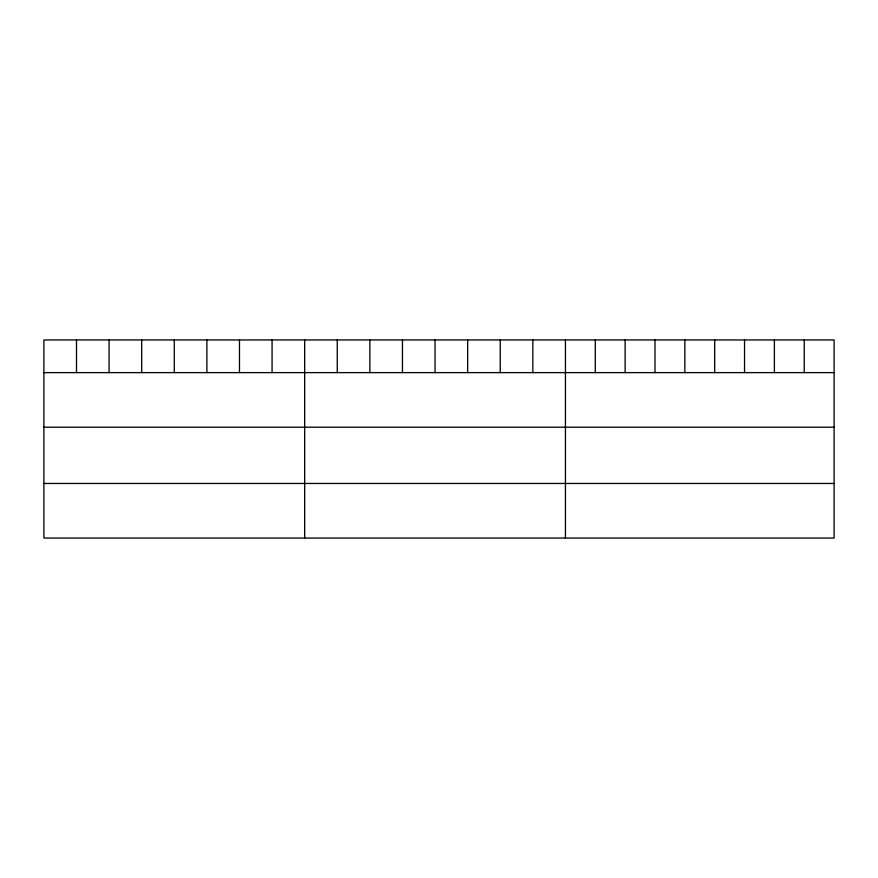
<?xml version="1.0" encoding="UTF-8"?>
<svg xmlns="http://www.w3.org/2000/svg" width="878" height="878" viewBox="0 0 878 878"><rect width="100%" height="100%" fill="white"/><g stroke="black" fill="none" stroke-linecap="round" stroke-linejoin="round"><path stroke-width="1.32" d="M834.1 372.623L834.1 538.049L43.9 538.049L43.9 339.951L834.1 339.951L834.1 372.623L43.9 372.623M43.9 427.213L834.1 427.213M43.9 483.46L834.1 483.46M804.248 339.951L804.248 372.623M774.396 339.951L774.396 372.623M744.544 339.951L744.544 372.623M714.692 339.951L714.692 372.623M684.84 339.951L684.84 372.623M654.988 339.951L654.988 372.623M625.136 339.951L625.136 372.623M595.284 339.951L595.284 372.623M565.432 339.951L565.432 538.049M532.836 339.951L532.836 372.623M500.24 339.951L500.24 372.623M467.645 339.951L467.645 372.623M435.049 339.951L435.049 372.623M402.453 339.951L402.453 372.623M369.857 339.951L369.857 372.623M337.262 339.951L337.262 372.623M304.666 339.951L304.666 538.049M272.07 339.951L272.07 372.623M239.474 339.951L239.474 372.623M206.879 339.951L206.879 372.623M174.283 339.951L174.283 372.623M141.687 339.951L141.687 372.623M109.091 339.951L109.091 372.623M76.496 339.951L76.496 372.623"/></g></svg>
